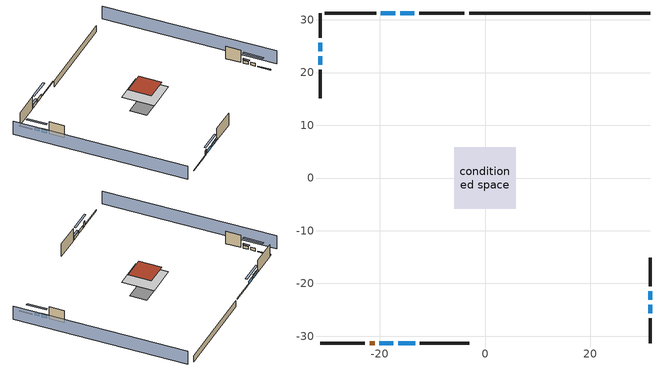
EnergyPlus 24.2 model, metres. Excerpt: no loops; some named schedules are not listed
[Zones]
conditioned space
 floor adiabatic (AdiabaticFloorConstruction): -5.81,-5.81 -5.81,5.81 5.81,5.81 5.81,-5.81 z2.74
 floor foundation (Slab1 construction): -5.51,-3.06 -5.51,3.06 5.51,3.06 5.51,-3.06 z-2.13
 wall outside (RimJoist1 construction): -3.94,31.28 -12.44,31.28 z0.3:0.61
 wall outside (RimJoist2 construction): 31.28,-31.28 31.28,-26.56 z0.3:0.61
 wall outside (RimJoist3 construction): -31.28,-31.28 -22.78,-31.28 z0.3:0.61
 wall outside (RimJoist4 construction): -31.28,31.28 -31.28,26.56 z0.3:0.61
 wall outside (AdiabaticWallConstruction 1): -21.85,-31.28 -20.93,-31.28 z0.3:2.34
 wall outside (AdiabaticWallConstruction): -13.37,31.28 -16.08,31.28 / -17.01,31.28 -19.72,31.28 z0.3:1.49; 31.28,-25.63 31.28,-23.99 / 31.28,-23.07 31.28,-21.43 / -31.28,25.63 -31.28,23.99 / -31.28,23.07 -31.28,21.43 z0.3:1.4; -20.01,-31.28 -17.36,-31.28 z0.3:1.46; -16.43,-31.28 -13.26,-31.28 z0.3:1.37
 wall outside (Wall1 construction): -20.65,31.28 -30.35,31.28 z0.3:5.18
 wall outside (Wall2 construction): 31.28,-20.5 31.28,-15.11 z0.3:5.18
 wall outside (Wall3 construction): -12.33,-31.28 -3.01,-31.28 z0.3:5.18
 wall outside (Wall4 construction): -31.28,20.5 -31.28,15.11 z0.3:5.18
 wall foundation (FoundationWall1 construction): 31.28,31.28 -3.01,31.28 z-2.13:0.3
 window (WindowConstruction): -13.37,31.28 -16.08,31.28 z0.3:1.49
 window (WindowConstruction 1): -17.01,31.28 -19.72,31.28 z0.3:1.49
 window (WindowConstruction 2): 31.28,-25.63 31.28,-23.99 z0.3:1.4
 window (WindowConstruction 3): 31.28,-23.06 31.28,-21.43 z0.3:1.4
 window (WindowConstruction 4): -20,-31.28 -17.36,-31.28 z0.3:1.46
 window (WindowConstruction 5): -16.43,-31.28 -13.26,-31.28 z0.3:1.37
 window (WindowConstruction 6): -31.28,25.63 -31.28,23.99 z0.3:1.4
 window (WindowConstruction 7): -31.28,23.06 -31.28,21.43 z0.3:1.4
 door (Door): -21.85,-31.28 -20.93,-31.28 z0.3:2.34
 ceiling adiabatic (AdiabaticFloorConstruction): 5.81,-5.81 5.81,5.81 -5.81,5.81 -5.81,-5.81 z2.74
 roof outside (Roof1 construction): -4.11,4.11 -4.11,-4.11 4.11,-4.11 4.11,4.11 z5.18
shading: -35.85,31.28 -35.85,-31.28 / 35.85,-31.28 35.85,31.28 z0:5.18; -18.83,31.28 -10.63,31.28 -10.63,31.89 -18.83,31.89 z4.24; -20.03,31.28 -16.71,31.28 -16.71,31.89 -20.03,31.89 z1.8; 31.28,-21.25 31.28,-28.37 31.89,-28.37 31.89,-21.25 z4.15; 31.28,-21.13 31.28,-23.37 31.89,-23.37 31.89,-21.13 z1.71; -14.61,-31.28 -22.75,-31.28 -22.75,-31.89 -14.61,-31.89 z4.21; -12.95,-31.28 -16.73,-31.28 -16.73,-31.89 -12.95,-31.89 z1.68; -31.28,21.25 -31.28,28.37 -31.89,28.37 -31.89,21.25 z4.15; -31.28,21.13 -31.28,23.37 -31.89,23.37 -31.89,21.13 z1.71
[Building]
Building 1: Terrain=Suburbs
[Site:Location]
Portland Intl Arpt_OR: Latitude {deg}=45.59; Longitude {deg}=-122.6; Time Zone {hr}=-8; Elevation {m}=33; Keep Site Location Information=Yes
[Site:GroundTemperature:Shallow]
10.2558, 8.96328, 8.85977, 9.47314, 11.9355, 14.3863, 16.5111, 17.8571, 17.9714, 16.8767, 14.8061, 12.4304
[Site:WaterMainsTemperature]
Calculation Method=Schedule; Temperature Schedule=mains temperature schedule
[Material] Roughness=Rough; Thermal Absorptance=0.9
Name | Thickness {m} | Conductivity {W/m-K} | Density {kg/m3} | Specific Heat {J/kg-K} | Solar Absorptance | Visible Absorptance
asphalt or fiberglass shingles | 0.00635 | 0.162714 | 1121.4 | 1465.45 | 0.85 | 0.85
concrete 4.0 in. | 0.1016 | 1.803125 | 2242.8 | 837.4 | 0.7 | 0.7
concrete 8.0 in. | 0.2032 | 1.803125 | 2242.8 | 837.4 | 0.7 | 0.7
door material | 0.04445 | 0.0612267 | 512.64 | 1214.23 | 0.7 | 0.7
floor covering | 0.0127 | 0.0450781 | 54.468 | 1339.84 | 0.9 | 0.9
floor covering 1 | 0.0127 | 0.0433444 | 54.468 | 1339.84 | 0.6 | 0.6
floor rigid ins; wall rigid ins | 0.512978 | 0.029427 | 32.04 | 1214.23 | 0.7 | 0.7
floor stud and cavity | 0.1397 | 1.75129 | 37.0049 | 1207.88 | 0.7 | 0.7
furniture material conditioned space 1 | 0.1524 | 0.115458 | 640.8 | 1214.23 | 0.6 | 0.6
gypsum board | 0.0127 | 0.160291 | 801 | 837.4 | 0.6 | 0.6
gypsum board 1 | 0.0127 | 0.160291 | 801 | 837.4 | 0.7 | 0.7
osb sheathing 0.5 in. | 0.0127 | 0.115458 | 512.64 | 1214.23 | 0.7 | 0.7
osb sheathing 0.75 in. | 0.01905 | 0.115458 | 512.64 | 1214.23 | 0.7 | 0.7
rim joist stud and cavity | 0.0508 | 0.178289 | 50.32683 | 1063.81 | 0.6 | 0.6
roof rigid ins | 0.103632 | 0.029427 | 32.04 | 1214.23 | 0.7 | 0.7
roof stud and cavity | 0.2032 | 0.0828465 | 78.34581 | 1123.46 | 0.7 | 0.7
vinyl siding | 0.009525 | 0.089435 | 177.822 | 1046.75 | 0.5 | 0.5
wall stud and cavity | 0.1397 | 0.549615 | 139.0536 | 1170.24 | 0.7 | 0.7
wall stud and cavity 1 | 0.0889 | 0.380278 | 52.3479 | 1209.89 | 0.7 | 0.7
wall stud and cavity 2 | 0.0889 | 0.391764 | 83.0341 | 1211.67 | 0.7 | 0.7
wood siding; wood siding 1 | 0.0254 | 0.102417 | 544.68 | 1172.36 | 0.7 | 0.7
[WindowMaterial:SimpleGlazingSystem]
WindowMaterial: U-Factor {W/m2-K}=2.15764; Solar Heat Gain Coefficient=0.44
[Construction]
AdiabaticFloorConstruction: floor stud and cavity, floor rigid ins, osb sheathing 0.75 in., floor covering 1
AdiabaticWallConstruction: wood siding, wall rigid ins, wall stud and cavity 1, gypsum board
AdiabaticWallConstruction 1: wood siding 1, wall rigid ins, wall stud and cavity 1, gypsum board
Door: door material
FoundationWall1 construction: concrete 8.0 in., gypsum board 1
furniture construction conditioned space 1: furniture material conditioned space 1
PartitionWallConstruction: gypsum board, wall stud and cavity 2, gypsum board
RimJoist1 construction; RimJoist2 construction; RimJoist3 construction; RimJoist4 construction: vinyl siding, rim joist stud and cavity
Roof1 construction: asphalt or fiberglass shingles, roof rigid ins, osb sheathing 0.75 in., roof stud and cavity, gypsum board
Slab1 construction: concrete 4.0 in., floor covering
Wall1 construction; Wall2 construction; Wall3 construction; Wall4 construction: vinyl siding, osb sheathing 0.5 in., wall stud and cavity, gypsum board
WindowConstruction; WindowConstruction 1; WindowConstruction 2; WindowConstruction 3; WindowConstruction 4; WindowConstruction 5; WindowConstruction 6; WindowConstruction 7: WindowMaterial
[Zone]
conditioned space: Multiplier=1; Volume {m3}=493.619; Part of Total Floor Area=Yes
[Space]
conditioned space 1: Zone=conditioned space; Volume {m3}=493.619
[SurfaceProperty:ExposedFoundationPerimeter]
Slab1: Exposed Perimeter Calculation Method=TotalExposedPerimeter; Total Exposed Perimeter {m}=34.29
[SurfaceProperty:IncidentSolarMultiplier] Incident Solar Multiplier=1; Incident Solar Multiplier Schedule=trans schedule winter=0.85 summer=0.7
Window1; Window2; Window3; Window4; Window5; Window6; Window7; Window8
[InternalMass] Zone or ZoneList=conditioned space; Space or SpaceList=conditioned space 1
Name | Construction | Surface Area {m2}
furniture mass conditioned space 1 | furniture construction conditioned space 1 | 80.97429
partition wall mass | PartitionWallConstruction | 202.436
[Lights]
interior lighting: Zone or ZoneList or Space or SpaceList=conditioned space 1; Schedule=lighting_interior; Design Level Calculation Method=LightingLevel; Lighting Level {W}=287.842; Return Air Fraction=0; Fraction Radiant=0.6; Fraction Visible=0.2; Fraction Replaceable=1
[People]
occupants: Zone or ZoneList or Space or SpaceList=conditioned space 1; Number of People Schedule=occupants; Number of People Calculation Method=People; Number of People=3; Fraction Radiant=0.314171; Sensible Heat Fraction=0.56303; Activity Level Schedule=occupants activity schedule; Carbon Dioxide Generation Rate {m3/s-W}=0; Enable ASHRAE 55 Comfort Warnings=No; Mean Radiant Temperature Calculation Type=EnclosureAveraged
[ElectricEquipment] Zone or ZoneList or Space or SpaceList=conditioned space 1; Design Level Calculation Method=EquipmentLevel
Name | Schedule | Design Level {W} | Fraction Latent | Fraction Radiant | Fraction Lost
clothes dryer | clothes_dryer | 3715.46 | 0.015 | 0.081 | 0.85
clothes washer | clothes_washer | 262.636 | 0.03 | 0.162 | 0.7
cooking range | cooking_range | 84.923 | 0.16 | 0.384 | 0.2
dishwasher | dishwasher | 1149.09 | 0.3 | 0.18 | 0.4
fridge | fridge schedule | 49.4292 | 0 | 0.6 | 0
fridge 1 | fridge schedule 1 | 239.242 | 0 | 0.6 | 0
mech vent bath fan 0 | mech vent bath fan 0 schedule | 30 | 0 | 0 | 1
mech vent house fan | mech vent house fan schedule | 0 | 0 | 0 | 1
mech vent house fan cfis | mech vent house fan cfis schedule | 0 | 0 | 0 | 0
mech vent range fan 0 | mech vent range fan 0 schedule | 30 | 0 | 0 | 1
misc plug loads | plug_loads_other | 389.837 | 0.021 | 0.558 | 0.049
misc tv | plug_loads_tv | 472.407 | 0 | 0.6 | 0
whole house fan | Always On Discrete | 0 | 0 | 0 | 1
[OtherEquipment] Zone or ZoneList or Space or SpaceList=conditioned space 1; Design Level Calculation Method=EquipmentLevel
Name | Fuel Type | Schedule | Design Level {W} | Fraction Latent | Fraction Radiant | Fraction Lost
clothes dryer 1 | Electricity | clothes_dryer | 0 | 0.015 | 0.081 | 0.85
cooking range 1 | NaturalGas | cooking_range | 2488.85 | 0.16 | 0.384 | 0.2
general water use latent | None | general water use schedule | 62.594 | 1 | 0 | 0
general water use sensible | None | general water use schedule | -61.6891 | 0 | 0.6 | 0
mech vent house fan latent load; water heater lat | None | Always On Discrete | 0 | 1 | 0 | 0
mech vent house fan sensible load; water heater sens | None | Always On Discrete | 0 | 0 | 0 | 0
water heater energy adjustment1 | Electricity | Always On Discrete | 0.01 | 0 | 0 | 1
[ZoneInfiltration:DesignFlowRate] Zone or ZoneList or Space or SpaceList=conditioned space 1; Schedule=Always On Discrete; Design Flow Rate Calculation Method=Flow/Zone; Design Flow Rate {m3/s}=0
infil flow; natural vent flow; whole house fan flow
[AvailabilityManager:Scheduled]
central ac and furnace airloop Availability Manager: Schedule=Always On Discrete
[WaterUse:Equipment]
dishwasher: Peak Flow Rate {m3/s}=6.01777e-06; Flow Rate Fraction Schedule=hot_water_dishwasher
[Foundation:Kiva]
Foundation Kiva 1: Initial Indoor Air Temperature {C}=19.7222; Wall Height Above Grade {m}=0.3048; Wall Depth Below Slab {m}=0.2032
[Foundation:Kiva:Settings]
Soil Conductivity {W/m-K}=1.3848; Soil Density {kg/m3}=1842.3; Soil Specific Heat {J/kg-K}=418.7; Ground Solar Absorptivity=0.9; Ground Thermal Absorptivity=0.9; Ground Surface Roughness {m}=0.03; Far-Field Width {m}=40; Deep-Ground Boundary Condition=ZeroFlux; Deep-Ground Depth {m}=40; Minimum Cell Dimension {m}=0.2; Maximum Cell Growth Coefficient=3; Simulation Timestep=Timestep
[Exterior:Lights]
exterior lighting: Schedule=exterior lighting schedule; Design Level {W}=8.01452
[EnergyManagementSystem:GlobalVariable]
central_ac_and_furnace_airloop_Fan_RTF
infil_program_Qfan
infil_program_Qinf
natural_vent_program_Qnv
natural_vent_program_Qwhf
[EnergyManagementSystem:Sensor]
Name | Output:Variable or Output:Meter Index Key | Output:Variable or Output:Meter
airflow_gain | infil flow | Infiltration Sensible Heat Gain Energy
airflow_gain_1 | natural vent flow | Infiltration Sensible Heat Gain Energy
airflow_gain_2 | whole house fan flow | Infiltration Sensible Heat Gain Energy
airflow_loss | infil flow | Infiltration Sensible Heat Loss Energy
airflow_loss_1 | natural vent flow | Infiltration Sensible Heat Loss Energy
airflow_loss_2 | whole house fan flow | Infiltration Sensible Heat Loss Energy
clg_load_cond |  | Cooling:EnergyTransfer:Zone:CONDITIONED SPACE
clg_sp_s; clg_sp_s_1 | cooling setpoint | Schedule Value
clothes_dryer_exhaust_0_sch_s | clothes_dryer | Schedule Value
cool_season | cooling season schedule | Schedule Value
htg_load_cond |  | Heating:EnergyTransfer:Zone:CONDITIONED SPACE
htg_sp_s; htg_sp_s_1 | heating setpoint | Schedule Value
ig_ee_conv | clothes dryer | Electric Equipment Convective Heating Energy
ig_ee_conv_2 | cooking range | Electric Equipment Convective Heating Energy
ig_ee_conv_3 | dishwasher | Electric Equipment Convective Heating Energy
ig_ee_conv_4 | fridge | Electric Equipment Convective Heating Energy
ig_ee_conv_5 | fridge 1 | Electric Equipment Convective Heating Energy
ig_ee_conv_6 | misc plug loads | Electric Equipment Convective Heating Energy
ig_ee_conv_7 | misc tv | Electric Equipment Convective Heating Energy
ig_ee_conv_8 | whole house fan | Electric Equipment Convective Heating Energy
ig_ee_rad | clothes dryer | Electric Equipment Radiant Heating Energy
ig_ee_rad_2 | cooking range | Electric Equipment Radiant Heating Energy
ig_ee_rad_3 | dishwasher | Electric Equipment Radiant Heating Energy
ig_ee_rad_4 | fridge | Electric Equipment Radiant Heating Energy
ig_ee_rad_5 | fridge 1 | Electric Equipment Radiant Heating Energy
ig_ee_rad_6 | misc plug loads | Electric Equipment Radiant Heating Energy
ig_ee_rad_7 | misc tv | Electric Equipment Radiant Heating Energy
ig_ee_rad_8 | whole house fan | Electric Equipment Radiant Heating Energy
ig_lgt_conv | interior lighting | Lights Convective Heating Energy
ig_lgt_rad | interior lighting | Lights Radiant Heating Energy
ig_lgt_vis | interior lighting | Lights Visible Radiation Heating Energy
ig_oe_conv | clothes dryer 1 | Other Equipment Convective Heating Energy
ig_oe_conv_1 | cooking range 1 | Other Equipment Convective Heating Energy
ig_oe_conv_2 | general water use latent | Other Equipment Convective Heating Energy
ig_oe_conv_3 | general water use sensible | Other Equipment Convective Heating Energy
ig_oe_conv_4 | water heater energy adjustment1 | Other Equipment Convective Heating Energy
ig_oe_conv_5 | water heater lat | Other Equipment Convective Heating Energy
ig_oe_conv_6 | water heater sens | Other Equipment Convective Heating Energy
ig_oe_rad | clothes dryer 1 | Other Equipment Radiant Heating Energy
ig_oe_rad_1 | cooking range 1 | Other Equipment Radiant Heating Energy
ig_oe_rad_2 | general water use latent | Other Equipment Radiant Heating Energy
ig_oe_rad_3 | general water use sensible | Other Equipment Radiant Heating Energy
ig_oe_rad_4 | water heater energy adjustment1 | Other Equipment Radiant Heating Energy
ig_oe_rad_5 | water heater lat | Other Equipment Radiant Heating Energy
ig_oe_rad_6 | water heater sens | Other Equipment Radiant Heating Energy
ig_ppl_conv | occupants | People Convective Heating Energy
ig_ppl_rad | occupants | People Radiant Heating Energy
im_conv | furniture mass conditioned space 1 | Surface Inside Face Convection Heat Gain Energy
im_conv_1 | partition wall mass | Surface Inside Face Convection Heat Gain Energy
im_ig | furniture mass conditioned space 1 | Surface Inside Face Internal Gains Radiation Heat Gain Energy
im_ig_1 | partition wall mass | Surface Inside Face Internal Gains Radiation Heat Gain Energy
im_lgt | furniture mass conditioned space 1 | Surface Inside Face Lights Radiation Heat Gain Energy
im_lgt_1 | partition wall mass | Surface Inside Face Lights Radiation Heat Gain Energy
im_sol | furniture mass conditioned space 1 | Surface Inside Face Solar Radiation Heat Gain Energy
im_sol_1 | partition wall mass | Surface Inside Face Solar Radiation Heat Gain Energy
im_surf | furniture mass conditioned space 1 | Surface Inside Face Net Surface Thermal Radiation Heat Gain Energy
im_surf_1 | partition wall mass | Surface Inside Face Net Surface Thermal Radiation Heat Gain Energy
mech_vent_bath_fan_0_sch_s | mech vent bath fan 0 schedule | Schedule Value
mech_vent_range_fan_0_sch_s | mech vent range fan 0 schedule | Schedule Value
mv_conv | mech vent bath fan 0 | Electric Equipment Convective Heating Energy
mv_conv_1 | mech vent house fan | Electric Equipment Convective Heating Energy
mv_conv_2 | mech vent house fan cfis | Electric Equipment Convective Heating Energy
mv_conv_3 | mech vent range fan 0 | Electric Equipment Convective Heating Energy
mv_conv_4 | mech vent house fan latent load | Other Equipment Convective Heating Energy
mv_conv_5 | mech vent house fan sensible load | Other Equipment Convective Heating Energy
mv_rad | mech vent bath fan 0 | Electric Equipment Radiant Heating Energy
mv_rad_1 | mech vent house fan | Electric Equipment Radiant Heating Energy
mv_rad_2 | mech vent house fan cfis | Electric Equipment Radiant Heating Energy
mv_rad_3 | mech vent range fan 0 | Electric Equipment Radiant Heating Energy
mv_rad_4 | mech vent house fan latent load | Other Equipment Radiant Heating Energy
mv_rad_5 | mech vent house fan sensible load | Other Equipment Radiant Heating Energy
natural_vent_s | natural vent schedule | Schedule Value
out_pb_s |  | Site Outdoor Air Barometric Pressure
out_wt_s |  | Site Outdoor Air Humidity Ratio
site_vw_s |  | Site Wind Speed
ss_back_out | Window1 | Surface Window Shortwave from Zone Back Out Window Heat Transfer Rate
ss_back_out_1 | Window2 | Surface Window Shortwave from Zone Back Out Window Heat Transfer Rate
ss_back_out_2 | Window3 | Surface Window Shortwave from Zone Back Out Window Heat Transfer Rate
ss_back_out_3 | Window4 | Surface Window Shortwave from Zone Back Out Window Heat Transfer Rate
ss_back_out_4 | Window5 | Surface Window Shortwave from Zone Back Out Window Heat Transfer Rate
ss_back_out_5 | Window6 | Surface Window Shortwave from Zone Back Out Window Heat Transfer Rate
ss_back_out_6 | Window7 | Surface Window Shortwave from Zone Back Out Window Heat Transfer Rate
ss_back_out_7 | Window8 | Surface Window Shortwave from Zone Back Out Window Heat Transfer Rate
ss_conv | Door1 | Surface Inside Face Convection Heat Gain Energy
ss_conv_1 | Window1 | Surface Inside Face Convection Heat Gain Energy
ss_conv_2 | Window2 | Surface Inside Face Convection Heat Gain Energy
ss_conv_3 | Window3 | Surface Inside Face Convection Heat Gain Energy
ss_conv_4 | Window4 | Surface Inside Face Convection Heat Gain Energy
ss_conv_5 | Window5 | Surface Inside Face Convection Heat Gain Energy
ss_conv_6 | Window6 | Surface Inside Face Convection Heat Gain Energy
ss_conv_7 | Window7 | Surface Inside Face Convection Heat Gain Energy
ss_conv_8 | Window8 | Surface Inside Face Convection Heat Gain Energy
ss_ig | Door1 | Surface Inside Face Internal Gains Radiation Heat Gain Energy
ss_ig_1 | Window1 | Surface Inside Face Internal Gains Radiation Heat Gain Energy
ss_ig_2 | Window2 | Surface Inside Face Internal Gains Radiation Heat Gain Energy
ss_ig_3 | Window3 | Surface Inside Face Internal Gains Radiation Heat Gain Energy
ss_ig_4 | Window4 | Surface Inside Face Internal Gains Radiation Heat Gain Energy
ss_ig_5 | Window5 | Surface Inside Face Internal Gains Radiation Heat Gain Energy
ss_ig_6 | Window6 | Surface Inside Face Internal Gains Radiation Heat Gain Energy
ss_ig_7 | Window7 | Surface Inside Face Internal Gains Radiation Heat Gain Energy
ss_ig_8 | Window8 | Surface Inside Face Internal Gains Radiation Heat Gain Energy
ss_lgt | Door1 | Surface Inside Face Lights Radiation Heat Gain Energy
ss_sol | Door1 | Surface Inside Face Solar Radiation Heat Gain Energy
ss_surf | Door1 | Surface Inside Face Net Surface Thermal Radiation Heat Gain Energy
ss_surf_1 | Window1 | Surface Inside Face Net Surface Thermal Radiation Heat Gain Energy
ss_surf_2 | Window2 | Surface Inside Face Net Surface Thermal Radiation Heat Gain Energy
ss_surf_3 | Window3 | Surface Inside Face Net Surface Thermal Radiation Heat Gain Energy
ss_surf_4 | Window4 | Surface Inside Face Net Surface Thermal Radiation Heat Gain Energy
ss_surf_5 | Window5 | Surface Inside Face Net Surface Thermal Radiation Heat Gain Energy
ss_surf_6 | Window6 | Surface Inside Face Net Surface Thermal Radiation Heat Gain Energy
ss_surf_7 | Window7 | Surface Inside Face Net Surface Thermal Radiation Heat Gain Energy
ss_surf_8 | Window8 | Surface Inside Face Net Surface Thermal Radiation Heat Gain Energy
ss_trans_in | Window1 | Surface Window Transmitted Solar Radiation Rate
ss_trans_in_1 | Window2 | Surface Window Transmitted Solar Radiation Rate
ss_trans_in_2 | Window3 | Surface Window Transmitted Solar Radiation Rate
ss_trans_in_3 | Window4 | Surface Window Transmitted Solar Radiation Rate
ss_trans_in_4 | Window5 | Surface Window Transmitted Solar Radiation Rate
ss_trans_in_5 | Window6 | Surface Window Transmitted Solar Radiation Rate
ss_trans_in_6 | Window7 | Surface Window Transmitted Solar Radiation Rate
ss_trans_in_7 | Window8 | Surface Window Transmitted Solar Radiation Rate
ss_trans_out | Window1 | Surface Inside Face Initial Transmitted Diffuse Transmitted Out Window Solar Radiation Rate
ss_trans_out_1 | Window2 | Surface Inside Face Initial Transmitted Diffuse Transmitted Out Window Solar Radiation Rate
ss_trans_out_2 | Window3 | Surface Inside Face Initial Transmitted Diffuse Transmitted Out Window Solar Radiation Rate
ss_trans_out_3 | Window4 | Surface Inside Face Initial Transmitted Diffuse Transmitted Out Window Solar Radiation Rate
ss_trans_out_4 | Window5 | Surface Inside Face Initial Transmitted Diffuse Transmitted Out Window Solar Radiation Rate
ss_trans_out_5 | Window6 | Surface Inside Face Initial Transmitted Diffuse Transmitted Out Window Solar Radiation Rate
ss_trans_out_6 | Window7 | Surface Inside Face Initial Transmitted Diffuse Transmitted Out Window Solar Radiation Rate
ss_trans_out_7 | Window8 | Surface Inside Face Initial Transmitted Diffuse Transmitted Out Window Solar Radiation Rate
s_conv | FoundationWall1 | Surface Inside Face Convection Heat Gain Energy
s_conv_1 | inferred conditioned ceiling | Surface Inside Face Convection Heat Gain Energy
s_conv_10 | Wall2 | Surface Inside Face Convection Heat Gain Energy
s_conv_11 | Wall3 | Surface Inside Face Convection Heat Gain Energy
s_conv_12 | Wall4 | Surface Inside Face Convection Heat Gain Energy
s_conv_2 | inferred conditioned floor | Surface Inside Face Convection Heat Gain Energy
s_conv_3 | RimJoist1 | Surface Inside Face Convection Heat Gain Energy
s_conv_4 | RimJoist2 | Surface Inside Face Convection Heat Gain Energy
s_conv_5 | RimJoist3 | Surface Inside Face Convection Heat Gain Energy
s_conv_6 | RimJoist4 | Surface Inside Face Convection Heat Gain Energy
s_conv_7 | Roof1 | Surface Inside Face Convection Heat Gain Energy
s_conv_8 | Slab1 | Surface Inside Face Convection Heat Gain Energy
s_conv_9 | Wall1 | Surface Inside Face Convection Heat Gain Energy
s_ig | FoundationWall1 | Surface Inside Face Internal Gains Radiation Heat Gain Energy
s_ig_1 | inferred conditioned ceiling | Surface Inside Face Internal Gains Radiation Heat Gain Energy
s_ig_10 | Wall2 | Surface Inside Face Internal Gains Radiation Heat Gain Energy
s_ig_11 | Wall3 | Surface Inside Face Internal Gains Radiation Heat Gain Energy
s_ig_12 | Wall4 | Surface Inside Face Internal Gains Radiation Heat Gain Energy
s_ig_2 | inferred conditioned floor | Surface Inside Face Internal Gains Radiation Heat Gain Energy
s_ig_3 | RimJoist1 | Surface Inside Face Internal Gains Radiation Heat Gain Energy
s_ig_4 | RimJoist2 | Surface Inside Face Internal Gains Radiation Heat Gain Energy
s_ig_5 | RimJoist3 | Surface Inside Face Internal Gains Radiation Heat Gain Energy
s_ig_6 | RimJoist4 | Surface Inside Face Internal Gains Radiation Heat Gain Energy
s_ig_7 | Roof1 | Surface Inside Face Internal Gains Radiation Heat Gain Energy
s_ig_8 | Slab1 | Surface Inside Face Internal Gains Radiation Heat Gain Energy
s_ig_9 | Wall1 | Surface Inside Face Internal Gains Radiation Heat Gain Energy
s_lgt | FoundationWall1 | Surface Inside Face Lights Radiation Heat Gain Energy
s_lgt_1 | inferred conditioned ceiling | Surface Inside Face Lights Radiation Heat Gain Energy
s_lgt_10 | Wall2 | Surface Inside Face Lights Radiation Heat Gain Energy
s_lgt_11 | Wall3 | Surface Inside Face Lights Radiation Heat Gain Energy
s_lgt_12 | Wall4 | Surface Inside Face Lights Radiation Heat Gain Energy
s_lgt_2 | inferred conditioned floor | Surface Inside Face Lights Radiation Heat Gain Energy
s_lgt_3 | RimJoist1 | Surface Inside Face Lights Radiation Heat Gain Energy
s_lgt_4 | RimJoist2 | Surface Inside Face Lights Radiation Heat Gain Energy
s_lgt_5 | RimJoist3 | Surface Inside Face Lights Radiation Heat Gain Energy
s_lgt_6 | RimJoist4 | Surface Inside Face Lights Radiation Heat Gain Energy
s_lgt_7 | Roof1 | Surface Inside Face Lights Radiation Heat Gain Energy
s_lgt_8 | Slab1 | Surface Inside Face Lights Radiation Heat Gain Energy
s_lgt_9 | Wall1 | Surface Inside Face Lights Radiation Heat Gain Energy
s_sol | FoundationWall1 | Surface Inside Face Solar Radiation Heat Gain Energy
s_sol_1 | inferred conditioned ceiling | Surface Inside Face Solar Radiation Heat Gain Energy
s_sol_10 | Wall2 | Surface Inside Face Solar Radiation Heat Gain Energy
s_sol_11 | Wall3 | Surface Inside Face Solar Radiation Heat Gain Energy
s_sol_12 | Wall4 | Surface Inside Face Solar Radiation Heat Gain Energy
s_sol_2 | inferred conditioned floor | Surface Inside Face Solar Radiation Heat Gain Energy
s_sol_3 | RimJoist1 | Surface Inside Face Solar Radiation Heat Gain Energy
s_sol_4 | RimJoist2 | Surface Inside Face Solar Radiation Heat Gain Energy
s_sol_5 | RimJoist3 | Surface Inside Face Solar Radiation Heat Gain Energy
s_sol_6 | RimJoist4 | Surface Inside Face Solar Radiation Heat Gain Energy
s_sol_7 | Roof1 | Surface Inside Face Solar Radiation Heat Gain Energy
s_sol_8 | Slab1 | Surface Inside Face Solar Radiation Heat Gain Energy
s_sol_9 | Wall1 | Surface Inside Face Solar Radiation Heat Gain Energy
s_surf | FoundationWall1 | Surface Inside Face Net Surface Thermal Radiation Heat Gain Energy
s_surf_1 | inferred conditioned ceiling | Surface Inside Face Net Surface Thermal Radiation Heat Gain Energy
s_surf_10 | Wall2 | Surface Inside Face Net Surface Thermal Radiation Heat Gain Energy
s_surf_11 | Wall3 | Surface Inside Face Net Surface Thermal Radiation Heat Gain Energy
s_surf_12 | Wall4 | Surface Inside Face Net Surface Thermal Radiation Heat Gain Energy
s_surf_2 | inferred conditioned floor | Surface Inside Face Net Surface Thermal Radiation Heat Gain Energy
s_surf_3 | RimJoist1 | Surface Inside Face Net Surface Thermal Radiation Heat Gain Energy
s_surf_4 | RimJoist2 | Surface Inside Face Net Surface Thermal Radiation Heat Gain Energy
s_surf_5 | RimJoist3 | Surface Inside Face Net Surface Thermal Radiation Heat Gain Energy
s_surf_6 | RimJoist4 | Surface Inside Face Net Surface Thermal Radiation Heat Gain Energy
s_surf_7 | Roof1 | Surface Inside Face Net Surface Thermal Radiation Heat Gain Energy
s_surf_8 | Slab1 | Surface Inside Face Net Surface Thermal Radiation Heat Gain Energy
s_surf_9 | Wall1 | Surface Inside Face Net Surface Thermal Radiation Heat Gain Energy
water_heater_T_set | water heater setpoint | Schedule Value
[EnergyManagementSystem:Actuator] Actuated Component Type=Schedule:Constant; Actuated Component Control Type=Schedule Value
Name | Actuated Component Unique
fridge_schedule_1_act | fridge schedule 1
fridge_schedule_act | fridge schedule
